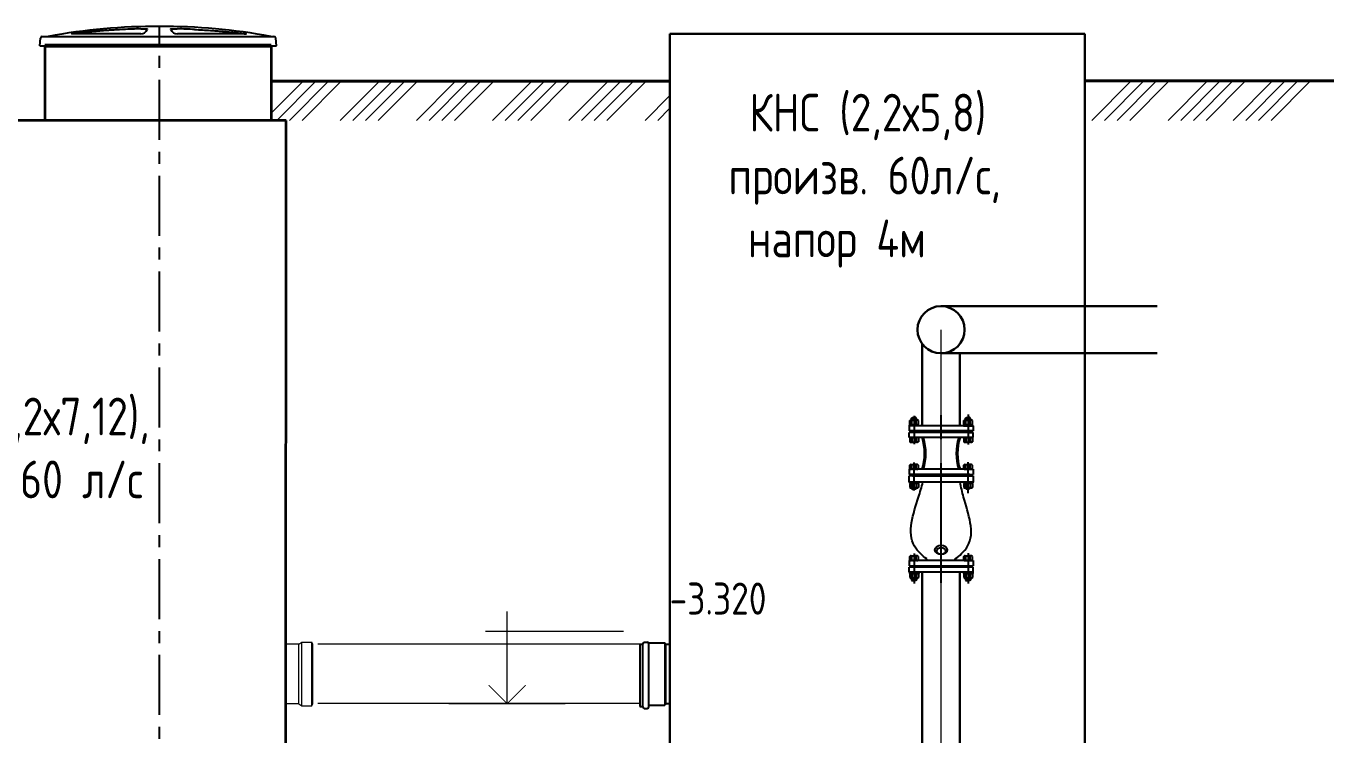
# Model space of a CAD drawing. Header units: millimetres. Extents: x 20530103 to 31271019, y 32092698 to 33532929.
# Drawn here: x 26721175 to 26728110, y 33094560 to 33098316 of the extents above; entities that cross this region are included whole.
import ezdxf

# ---------------------------------------------------------------- set-up
doc = ezdxf.new("R2010")
doc.units = ezdxf.units.MM
for name, pattern in [('CENTER', [50.8, 31.75, -6.35, 6.35, -6.35]), ('K5LT32784', [0]), ('K5LT_BASIC', [0]), ('K5LT_THIN', [0]), ('осевая', [50.8, 31.75, -6.35, 6.35, -6.35])]:
    doc.linetypes.add(name, pattern=pattern)
for name, color, linetype in [('CL', 1, 'CENTER'), ('G', 3, 'Continuous'), ('Mitat', 1, 'Continuous'), ('R', 1, 'Continuous'), ('Системный слой', 7, 'Continuous')]:
    doc.layers.add(name, color=color, linetype=linetype)
doc.layers.add('К0-элементы', color=7, linetype='Continuous', true_color=0x643232)
doc.layers.add('эколайн', color=7, linetype='Continuous', lineweight=30)
doc.styles.add('GOST 2.304', font='GOST.TTF')

msp = doc.modelspace()

# ---------------------------------------------------------------- linework, layer by layer
at = {"color": 1, "linetype": 'осевая', "lineweight": 25, "ltscale": 10}
msp.add_line((26721882.431, 33092125.5109), (26721882.4478, 33098316.0831), dxfattribs=at)
at = {"lineweight": 30, "ltscale": 10}
for p, q in [((26724588.5617, 33098274.9614), (26724588.5617, 33092424.9614)), ((26726788.5617, 33098274.9614), (26724588.5617, 33098274.9614)), ((26726788.5617, 33092424.9614), (26726788.5617, 33098274.9614))]:
    msp.add_line(p, q, dxfattribs=at)
at = {"lineweight": 35}
for p, q in [((26721274.7387, 33098212.0816), (26721274.7387, 33097816.8025)), ((26722474.7387, 33098212.0816), (26722474.7387, 33097816.8025)), ((26722553.3846, 33097816.6726), (26719552.6774, 33097816.1097)), ((26722552.8516, 33092125.5114), (26722553.3846, 33097816.6726))]:
    msp.add_line(p, q, dxfattribs=at)
at = {"lineweight": 53}
msp.add_line((26722474.7387, 33098212.0816), (26721274.7387, 33098212.0816), dxfattribs=at)
at = {"lineweight": 40}
for p, q in [((26722474.7387, 33098024.5549), (26724588.5617, 33098024.9614)), ((26726788.5617, 33098025.5092), (26728109.6705, 33098025.5092))]:
    msp.add_line(p, q, dxfattribs=at)
at = {"lineweight": 20}
for p, q in [((26722474.7387, 33097854.9449), (26722644.3486, 33098024.5549)), ((26722503.8183, 33097816.6726), (26722711.7006, 33098024.5549)), ((26722571.1702, 33097816.6726), (26722779.0525, 33098024.5549)), ((26722638.5223, 33097816.6726), (26722846.4046, 33098024.5549)), ((26722840.5779, 33097816.6726), (26723048.4602, 33098024.5549)), ((26722907.9298, 33097816.6726), (26723115.8121, 33098024.5549)), ((26722975.2818, 33097816.6726), (26723183.1641, 33098024.5549)), ((26723042.6339, 33097816.6726), (26723250.5162, 33098024.5549)), ((26723244.6894, 33097816.6726), (26723452.5717, 33098024.5549)), ((26723312.0413, 33097816.6726), (26723519.9236, 33098024.5549)), ((26723379.3933, 33097816.6726), (26723587.2756, 33098024.5549)), ((26723446.7454, 33097816.6726), (26723654.6277, 33098024.5549)), ((26723648.8009, 33097816.6726), (26723856.6832, 33098024.5549)), ((26723716.1529, 33097816.6726), (26723924.0352, 33098024.5549)), ((26723783.5048, 33097816.6726), (26723991.3871, 33098024.5549)), ((26723850.8569, 33097816.6726), (26724058.7392, 33098024.5549)), ((26724052.9124, 33097816.6726), (26724260.7948, 33098024.5549)), ((26724120.2644, 33097816.6726), (26724328.1467, 33098024.5549)), ((26724187.6163, 33097816.6726), (26724395.4987, 33098024.5549)), ((26724254.9684, 33097816.6726), (26724462.8508, 33098024.5549)), ((26726826.2325, 33097816.6726), (26727035.0691, 33098025.5092)), ((26726893.5845, 33097816.6726), (26727102.4211, 33098025.5092)), ((26726960.9364, 33097816.6726), (26727169.773, 33098025.5092)), ((26727028.2885, 33097816.6726), (26727237.1251, 33098025.5092)), ((26727230.3441, 33097816.6726), (26727439.1807, 33098025.5092)), ((26727297.696, 33097816.6726), (26727506.5326, 33098025.5092)), ((26727365.048, 33097816.6726), (26727573.8846, 33098025.5092)), ((26727432.4001, 33097816.6726), (26727641.2367, 33098025.5092)), ((26727575.0697, 33097816.6726), (26727783.9063, 33098025.5092)), ((26727642.4217, 33097816.6726), (26727851.2583, 33098025.5092)), ((26727709.7736, 33097816.6726), (26727918.6102, 33098025.5092)), ((26727777.1257, 33097816.6726), (26727985.9623, 33098025.5092)), ((26724457.024, 33097816.6726), (26724588.5617, 33097948.2103)), ((26722474.2259, 33097905.5091), (26722474.2259, 33097905.5091)), ((26724524.3759, 33097816.6726), (26724588.5617, 33097880.8584)), ((26726026.9764, 33093054.9614), (26726026.9764, 33096707.0095)), ((26722694.9251, 33095039.5038), (26722690.6251, 33095050.554)), ((26722694.9251, 33094724.5038), (26722694.9251, 33095039.5038)), ((26724429.6161, 33095040.1973), (26722721.7343, 33095040.1206)), ((26722690.6251, 33094713.454), (26722694.9251, 33094724.5038)), ((26724429.6161, 33094725.1206), (26722721.7348, 33094725.1206))]:
    msp.add_line(p, q, dxfattribs=at)
at = {"lineweight": 30}
for p, q in [((26726026.9764, 33096832.0095), (26727172.2628, 33096832.0095)), ((26725926.9764, 33096197.2974), (26725926.9764, 33096632.0095)), ((26726026.9764, 33096582.0095), (26727172.2628, 33096582.0095)), ((26726126.9764, 33096197.2974), (26726126.9764, 33096582.0095)), ((26725926.9764, 33093054.9614), (26725926.9764, 33095421.2974)), ((26726126.9764, 33093054.9614), (26726126.9764, 33095421.2974))]:
    msp.add_line(p, q, dxfattribs=at)
at = {"color": 7}
for p, q in [((26726196.9764, 33096197.2974), (26725856.9764, 33096197.2974)), ((26725856.9764, 33096197.2974), (26725856.9764, 33096170.2974)), ((26725856.9764, 33096197.2974), (26725856.9764, 33096170.2974)), ((26726196.9764, 33096197.2974), (26726196.9764, 33096170.2974)), ((26726196.9764, 33096197.2974), (26726196.9764, 33096170.2974)), ((26726196.9764, 33096170.2974), (26725856.9764, 33096170.2974)), ((26725856.9764, 33096135.2974), (26725856.9764, 33096162.2974)), ((26726180.0744, 33096162.2974), (26725856.9764, 33096162.2974)), ((26726196.9764, 33096135.2974), (26725856.9764, 33096135.2974)), ((26726149.4542, 33096166.2974), (26725904.4987, 33096166.2974)), ((26726170.6136, 33096162.2974), (26726196.9764, 33096162.2974)), ((26726196.9764, 33096135.2974), (26726196.9764, 33096162.2974)), ((26726196.9764, 33095967.2974), (26725856.9764, 33095967.2974)), ((26725856.9764, 33095967.2974), (26725856.9764, 33095940.2974)), ((26726180.0744, 33095940.2974), (26725856.9764, 33095940.2974)), ((26726149.4542, 33095936.2974), (26725904.4987, 33095936.2974)), ((26726149.4542, 33095936.2974), (26725904.4987, 33095936.2974)), ((26726170.6136, 33095940.2974), (26726196.9764, 33095940.2974)), ((26726196.9764, 33095967.2974), (26726196.9764, 33095940.2974)), ((26726196.9764, 33095483.2974), (26725856.9764, 33095483.2974)), ((26725856.9764, 33095483.2974), (26725856.9764, 33095456.2974)), ((26725856.9764, 33095483.2974), (26725856.9764, 33095456.2974)), ((26725856.9764, 33095456.2974), (26726196.9764, 33095456.2974)), ((26725856.9764, 33095421.2974), (26725856.9764, 33095448.2974)), ((26725856.9764, 33095421.2974), (26725856.9764, 33095448.2974)), ((26726196.9764, 33095448.2974), (26725856.9764, 33095448.2974)), ((26726149.4542, 33095452.2974), (26725904.4987, 33095452.2974)), ((26726149.4542, 33095452.2974), (26725918.95, 33095452.2974)), ((26725951.6494, 33095483.2974), (26725951.6494, 33095491.8421)), ((26726102.3035, 33095483.2974), (26726102.3035, 33095491.8421)), ((26726196.9764, 33095483.2974), (26726196.9764, 33095456.2974)), ((26726196.9764, 33095483.2974), (26726196.9764, 33095456.2974)), ((26726196.9764, 33095421.2974), (26726196.9764, 33095448.2974)), ((26726196.9764, 33095421.2974), (26726196.9764, 33095448.2974)), ((26726196.9764, 33095421.2974), (26725856.9764, 33095421.2974))]:
    msp.add_line(p, q, dxfattribs=at)
at = {"color": 7, "linetype": 'Continuous', "ltscale": 10}
for p, q in [((26725902.3098, 33096170.2974), (26725904.4987, 33096166.2974)), ((26725902.3098, 33096162.2974), (26725904.4987, 33096166.2974)), ((26726151.6431, 33096170.2974), (26726149.4542, 33096166.2974)), ((26726151.6431, 33096162.2974), (26726149.4542, 33096166.2974)), ((26725902.3098, 33095932.2974), (26725856.9764, 33095932.2974)), ((26725856.9764, 33095898.9641), (26725856.9764, 33095932.2974)), ((26725876.1823, 33095932.2974), (26726196.9764, 33095932.2974)), ((26725902.3098, 33095940.2974), (26725904.4987, 33095936.2974)), ((26725902.3098, 33095932.2974), (26725904.4987, 33095936.2974)), ((26726151.6431, 33095940.2974), (26726149.4542, 33095936.2974)), ((26726151.6431, 33095932.2974), (26726149.4542, 33095936.2974)), ((26726196.9764, 33095932.2974), (26726196.9764, 33095898.9641)), ((26726196.9764, 33095898.9641), (26725856.9764, 33095898.9641)), ((26725902.3098, 33095456.2974), (26725904.4987, 33095452.2974)), ((26725902.3098, 33095448.2974), (26725904.4987, 33095452.2974)), ((26726151.6431, 33095456.2974), (26726149.4542, 33095452.2974)), ((26726151.6431, 33095448.2974), (26726149.4542, 33095452.2974))]:
    msp.add_line(p, q, dxfattribs=at)
at = {"color": 7, "lineweight": 15}
for p, q in [((26722620.9251, 33095039.504), (26722553.1767, 33095039.504)), ((26722621.1222, 33094724.504), (26722553.17, 33094724.504))]:
    msp.add_line(p, q, dxfattribs=at)
at = {"color": 7, "lineweight": 25}
for p, q in [((26724429.6161, 33095040.1973), (26724429.6161, 33094709.7973)), ((26724429.6161, 33095040.1973), (26724444.6161, 33095040.1973)), ((26724444.6161, 33094708.1973), (26724444.6161, 33095041.7973)), ((26724453.3161, 33095050.4973), (26724468.6161, 33095050.4973)), ((26724477.3161, 33095047.8092), (26724561.6161, 33095047.8092)), ((26724477.3161, 33094708.1973), (26724477.3161, 33095041.7973)), ((26724566.0617, 33095040.1092), (26724561.6161, 33095047.8092)), ((26724566.0617, 33095040.1092), (26724588.5617, 33095040.1092)), ((26724429.6161, 33094709.7973), (26724444.6161, 33094709.7973)), ((26724453.3161, 33094699.4973), (26724468.6161, 33094699.4973)), ((26724477.3161, 33094717.4092), (26724561.6161, 33094717.4092)), ((26724566.0617, 33094725.1092), (26724561.6161, 33094717.4092)), ((26724566.0617, 33094725.1092), (26724587.6821, 33094725.1092))]:
    msp.add_line(p, q, dxfattribs=at)
at = {"lineweight": 30}
msp.add_circle((26726026.9764, 33096707.0095), 125, dxfattribs=at)
at = {"color": 7}
for centre, start, end in [((26725660.9907, 33096051.2974), 342.4329766, 17.5670234), ((26725668.2273, 33096051.2974), 342.4329766, 17.5670234), ((26726385.7256, 33096051.2974), 162.4329766, 197.5670234), ((26726392.9622, 33096051.2974), 162.4329766, 197.5670234)]:
    msp.add_arc(centre, 278.3104, start, end, dxfattribs=at)
at = {"color": 7, "lineweight": 25}
for centre, start, end in [((26724453.3161, 33095041.7973), 90, 180), ((26724468.6161, 33095041.7973), 0, 90), ((26724453.3161, 33094708.1973), 180, 270), ((26724468.6161, 33094708.1973), 270, 0)]:
    msp.add_arc(centre, 8.7, start, end, dxfattribs=at)
at = {"color": 7, "linetype": 'Continuous', "ltscale": 10}
for centre, major_axis, ratio in [((26726026.9764, 33095540.1764), (32.8293, 0), 0.753433911), ((26726026.9764, 33095534.0255), (23.1672, 0), 0.802164591)]:
    msp.add_ellipse(centre, major_axis=major_axis, ratio=ratio, dxfattribs=at)
for points in [[(26725951.6494, 33095491.8421), (26725917.9378, 33095520.4158), (26725886.2857, 33095559.0931), (26725907.3868, 33095819.278), (26725930.8531, 33095898.9641)], [(26726102.3035, 33095491.8421), (26726136.0151, 33095520.4158), (26726167.6672, 33095559.0931), (26726146.5661, 33095819.278), (26726127.7088, 33095898.9641)]]:
    msp.add_spline(points, degree=3, dxfattribs=at)
at = {"layer": 'CL', "color": 251, "ltscale": 25}
for p, q in [((26725883.6431, 33096251.4071), (26725883.6431, 33096099.6234)), ((26725883.6431, 33095854.601), (26725883.6431, 33096002.9713))]:
    msp.add_line(p, q, dxfattribs=at)
at = {"layer": 'CL', "color": 7, "ltscale": 20}
msp.add_line((26726026.9764, 33095364.7328), (26726026.9764, 33096253.6644), dxfattribs=at)
at = {"layer": 'CL', "color": 251, "ltscale": 20}
for p, q in [((26726170.3098, 33096256.9427), (26726170.3098, 33096098.0496)), ((26726170.3098, 33095839.8399), (26726170.3098, 33096004.5451)), ((26725883.6431, 33095520.3427), (26725883.6431, 33095361.7918)), ((26725883.6431, 33095512.2974), (26725883.6431, 33095440.0946)), ((26726170.3098, 33095523.3612), (26726170.3098, 33095362.6643))]:
    msp.add_line(p, q, dxfattribs=at)
at = {"layer": 'G', "color": 7, "linetype": 'K5LT_BASIC'}
for p, q in [((26725858.7397, 33096197.2974), (26725858.7397, 33096203.1307)), ((26725858.7397, 33096203.1307), (26725883.6431, 33096203.1307)), ((26725908.5465, 33096197.2974), (26725858.7397, 33096197.2974)), ((26725860.5491, 33096225.0488), (26725865.3098, 33096227.7974)), ((26725860.5491, 33096205.8793), (26725860.5491, 33096225.0488)), ((26725865.3098, 33096203.1307), (26725860.5491, 33096205.8793)), ((26725865.3098, 33096227.7974), (26725883.6431, 33096227.7974)), ((26725883.6431, 33096203.1307), (26725865.3098, 33096203.1307)), ((26725870.3098, 33096238.3031), (26725873.6431, 33096241.6365)), ((26725870.3098, 33096227.7974), (26725870.3098, 33096238.3031)), ((26725870.3098, 33096238.3031), (26725883.6431, 33096238.3031)), ((26725872.0961, 33096205.8793), (26725872.0961, 33096225.0488)), ((26725873.6431, 33096241.6365), (26725883.6431, 33096241.6365)), ((26725882.532, 33096197.2974), (26725880.4088, 33096203.1307)), ((26725893.6431, 33096241.6365), (26725883.6431, 33096241.6365)), ((26725896.9764, 33096238.3031), (26725883.6431, 33096238.3031)), ((26725901.9764, 33096227.7974), (26725883.6431, 33096227.7974)), ((26725908.5465, 33096203.1307), (26725883.6431, 33096203.1307)), ((26725883.6431, 33096203.1307), (26725901.9764, 33096203.1307)), ((26725884.7542, 33096203.1307), (26725886.8774, 33096197.2974)), ((26725896.9764, 33096238.3031), (26725893.6431, 33096241.6365)), ((26725895.1901, 33096205.8793), (26725895.1901, 33096225.0488)), ((26725896.9764, 33096227.7974), (26725896.9764, 33096238.3031)), ((26725906.7371, 33096225.0488), (26725901.9764, 33096227.7974)), ((26725901.9764, 33096203.1307), (26725906.7371, 33096205.8793)), ((26725906.7371, 33096205.8793), (26725906.7371, 33096225.0488)), ((26725908.5465, 33096197.2974), (26725908.5465, 33096203.1307)), ((26726145.4063, 33096203.1307), (26726170.3098, 33096203.1307)), ((26726145.4063, 33096197.2974), (26726145.4063, 33096203.1307)), ((26726145.4063, 33096197.2974), (26726195.2132, 33096197.2974)), ((26726147.2158, 33096225.0488), (26726151.9764, 33096227.7974)), ((26726147.2158, 33096205.8793), (26726147.2158, 33096225.0488)), ((26726151.9764, 33096203.1307), (26726147.2158, 33096205.8793)), ((26726151.9764, 33096227.7974), (26726170.3098, 33096227.7974)), ((26726170.3098, 33096203.1307), (26726151.9764, 33096203.1307)), ((26726156.9764, 33096238.3031), (26726160.3098, 33096241.6365)), ((26726156.9764, 33096227.7974), (26726156.9764, 33096238.3031)), ((26726156.9764, 33096238.3031), (26726170.3098, 33096238.3031)), ((26726158.7628, 33096205.8793), (26726158.7628, 33096225.0488)), ((26726160.3098, 33096241.6365), (26726170.3098, 33096241.6365)), ((26726169.1987, 33096203.1307), (26726167.0755, 33096197.2974)), ((26726180.3098, 33096241.6365), (26726170.3098, 33096241.6365)), ((26726183.6431, 33096238.3031), (26726170.3098, 33096238.3031)), ((26726188.6431, 33096227.7974), (26726170.3098, 33096227.7974)), ((26726170.3098, 33096203.1307), (26726188.6431, 33096203.1307)), ((26726195.2132, 33096203.1307), (26726170.3098, 33096203.1307)), ((26726171.4209, 33096197.2974), (26726173.5441, 33096203.1307)), ((26726183.6431, 33096238.3031), (26726180.3098, 33096241.6365)), ((26726181.8568, 33096205.8793), (26726181.8568, 33096225.0488)), ((26726183.6431, 33096227.7974), (26726183.6431, 33096238.3031)), ((26726193.4038, 33096225.0488), (26726188.6431, 33096227.7974)), ((26726188.6431, 33096203.1307), (26726193.4038, 33096205.8793)), ((26726193.4038, 33096205.8793), (26726193.4038, 33096225.0488)), ((26726195.2132, 33096197.2974), (26726195.2132, 33096203.1307)), ((26725865.3098, 33096135.2974), (26725860.5491, 33096132.5488)), ((26725860.5491, 33096132.5488), (26725860.5491, 33096113.3793)), ((26725901.9764, 33096135.2974), (26725865.3098, 33096135.2974)), ((26725872.0961, 33096132.5488), (26725872.0961, 33096113.3793)), ((26725895.1901, 33096132.5488), (26725895.1901, 33096113.3793)), ((26725901.9764, 33096135.2974), (26725906.7371, 33096132.5488)), ((26725906.7371, 33096132.5488), (26725906.7371, 33096113.3793)), ((26726151.9764, 33096135.2974), (26726147.2158, 33096132.5488)), ((26726147.2158, 33096132.5488), (26726147.2158, 33096113.3793)), ((26726151.9764, 33096135.2974), (26726188.6431, 33096135.2974)), ((26726158.7628, 33096132.5488), (26726158.7628, 33096113.3793)), ((26726181.8568, 33096132.5488), (26726181.8568, 33096113.3793)), ((26726188.6431, 33096135.2974), (26726193.4038, 33096132.5488)), ((26726193.4038, 33096132.5488), (26726193.4038, 33096113.3793)), ((26725860.5491, 33096113.3793), (26725865.3098, 33096110.6307)), ((26725865.3098, 33096110.6307), (26725883.6431, 33096110.6307)), ((26725901.9764, 33096110.6307), (26725883.6431, 33096110.6307)), ((26725906.7371, 33096113.3793), (26725901.9764, 33096110.6307)), ((26726147.2158, 33096113.3793), (26726151.9764, 33096110.6307)), ((26726151.9764, 33096110.6307), (26726170.3098, 33096110.6307)), ((26726188.6431, 33096110.6307), (26726170.3098, 33096110.6307)), ((26726193.4038, 33096113.3793), (26726188.6431, 33096110.6307)), ((26725860.5491, 33095989.2155), (26725865.3098, 33095991.9641)), ((26725860.5491, 33095970.046), (26725860.5491, 33095989.2155)), ((26725865.3098, 33095991.9641), (26725883.6431, 33095991.9641)), ((26725872.0961, 33095970.046), (26725872.0961, 33095989.2155)), ((26725901.9764, 33095991.9641), (26725883.6431, 33095991.9641)), ((26725895.1901, 33095970.046), (26725895.1901, 33095989.2155)), ((26725906.7371, 33095989.2155), (26725901.9764, 33095991.9641)), ((26725906.7371, 33095970.046), (26725906.7371, 33095989.2155)), ((26726147.2158, 33095989.2155), (26726151.9764, 33095991.9641)), ((26726147.2158, 33095970.046), (26726147.2158, 33095989.2155)), ((26726151.9764, 33095991.9641), (26726170.3098, 33095991.9641)), ((26726158.7628, 33095970.046), (26726158.7628, 33095989.2155)), ((26726188.6431, 33095991.9641), (26726170.3098, 33095991.9641)), ((26726181.8568, 33095970.046), (26726181.8568, 33095989.2155)), ((26726193.4038, 33095989.2155), (26726188.6431, 33095991.9641)), ((26726193.4038, 33095970.046), (26726193.4038, 33095989.2155)), ((26725865.3098, 33095967.2974), (26725860.5491, 33095970.046)), ((26725901.9764, 33095967.2974), (26725865.3098, 33095967.2974)), ((26725901.9764, 33095967.2974), (26725906.7371, 33095970.046)), ((26726151.9764, 33095967.2974), (26726147.2158, 33095970.046)), ((26726151.9764, 33095967.2974), (26726188.6431, 33095967.2974)), ((26726188.6431, 33095967.2974), (26726193.4038, 33095970.046)), ((26725858.7397, 33095898.9641), (26725858.7397, 33095893.1307)), ((26725908.5465, 33095898.9641), (26725858.7397, 33095898.9641)), ((26725858.7397, 33095893.1307), (26725883.6431, 33095893.1307)), ((26725865.3098, 33095893.1307), (26725860.5491, 33095890.3821)), ((26725860.5491, 33095890.3821), (26725860.5491, 33095871.2126)), ((26725860.5491, 33095871.2126), (26725865.3098, 33095868.4641)), ((26725883.6431, 33095893.1307), (26725865.3098, 33095893.1307)), ((26725865.3098, 33095868.4641), (26725883.6431, 33095868.4641)), ((26725870.3098, 33095868.4641), (26725870.3098, 33095865.4283)), ((26725870.3098, 33095865.4283), (26725873.6431, 33095862.0949)), ((26725870.3098, 33095865.4283), (26725883.6431, 33095865.4283)), ((26725872.0961, 33095890.3821), (26725872.0961, 33095871.2126)), ((26725873.6431, 33095862.0949), (26725883.6431, 33095862.0949)), ((26725882.532, 33095898.9641), (26725880.4088, 33095893.1307)), ((26725908.5465, 33095893.1307), (26725883.6431, 33095893.1307)), ((26725883.6431, 33095893.1307), (26725901.9764, 33095893.1307)), ((26725901.9764, 33095868.4641), (26725883.6431, 33095868.4641)), ((26725896.9764, 33095865.4283), (26725883.6431, 33095865.4283)), ((26725893.6431, 33095862.0949), (26725883.6431, 33095862.0949)), ((26725884.7542, 33095893.1307), (26725886.8774, 33095898.9641)), ((26725896.9764, 33095865.4283), (26725893.6431, 33095862.0949)), ((26725895.1901, 33095890.3821), (26725895.1901, 33095871.2126)), ((26725896.9764, 33095868.4641), (26725896.9764, 33095865.4283)), ((26725901.9764, 33095893.1307), (26725906.7371, 33095890.3821)), ((26725906.7371, 33095871.2126), (26725901.9764, 33095868.4641)), ((26725906.7371, 33095890.3821), (26725906.7371, 33095871.2126)), ((26725908.5465, 33095898.9641), (26725908.5465, 33095893.1307)), ((26726145.4063, 33095898.9641), (26726195.2132, 33095898.9641)), ((26726145.4063, 33095898.9641), (26726145.4063, 33095893.1307)), ((26726145.4063, 33095893.1307), (26726170.3098, 33095893.1307)), ((26726151.9764, 33095893.1307), (26726147.2158, 33095890.3821)), ((26726147.2158, 33095890.3821), (26726147.2158, 33095871.2126)), ((26726147.2158, 33095871.2126), (26726151.9764, 33095868.4641)), ((26726170.3098, 33095893.1307), (26726151.9764, 33095893.1307)), ((26726151.9764, 33095868.4641), (26726170.3098, 33095868.4641)), ((26726156.9764, 33095868.4641), (26726156.9764, 33095867.2711)), ((26726156.9764, 33095867.2711), (26726170.3098, 33095867.2711)), ((26726156.9764, 33095867.2711), (26726160.3098, 33095863.9377)), ((26726158.7628, 33095890.3821), (26726158.7628, 33095871.2126)), ((26726160.3098, 33095863.9377), (26726170.3098, 33095863.9377)), ((26726169.1987, 33095893.1307), (26726167.0755, 33095898.9641)), ((26726170.3098, 33095893.1307), (26726188.6431, 33095893.1307)), ((26726195.2132, 33095893.1307), (26726170.3098, 33095893.1307)), ((26726188.6431, 33095868.4641), (26726170.3098, 33095868.4641)), ((26726183.6431, 33095867.2711), (26726170.3098, 33095867.2711)), ((26726180.3098, 33095863.9377), (26726170.3098, 33095863.9377)), ((26726171.4209, 33095898.9641), (26726173.5441, 33095893.1307)), ((26726183.6431, 33095867.2711), (26726180.3098, 33095863.9377)), ((26726181.8568, 33095890.3821), (26726181.8568, 33095871.2126)), ((26726183.6431, 33095868.4641), (26726183.6431, 33095867.2711)), ((26726188.6431, 33095893.1307), (26726193.4038, 33095890.3821)), ((26726193.4038, 33095871.2126), (26726188.6431, 33095868.4641)), ((26726193.4038, 33095890.3821), (26726193.4038, 33095871.2126)), ((26726195.2132, 33095898.9641), (26726195.2132, 33095893.1307)), ((26725860.5491, 33095505.2155), (26725865.3098, 33095507.9641)), ((26725860.5491, 33095486.046), (26725860.5491, 33095505.2155)), ((26725865.3098, 33095507.9641), (26725883.6431, 33095507.9641)), ((26725872.0961, 33095486.046), (26725872.0961, 33095505.2155)), ((26725901.9764, 33095507.9641), (26725883.6431, 33095507.9641)), ((26725895.1901, 33095486.046), (26725895.1901, 33095505.2155)), ((26725906.7371, 33095505.2155), (26725901.9764, 33095507.9641)), ((26725906.7371, 33095486.046), (26725906.7371, 33095505.2155)), ((26726147.2158, 33095505.2155), (26726151.9764, 33095507.9641)), ((26726147.2158, 33095486.046), (26726147.2158, 33095505.2155)), ((26726151.9764, 33095507.9641), (26726170.3098, 33095507.9641)), ((26726158.7628, 33095486.046), (26726158.7628, 33095505.2155)), ((26726188.6431, 33095507.9641), (26726170.3098, 33095507.9641)), ((26726181.8568, 33095486.046), (26726181.8568, 33095505.2155)), ((26726193.4038, 33095505.2155), (26726188.6431, 33095507.9641)), ((26726193.4038, 33095486.046), (26726193.4038, 33095505.2155)), ((26725865.3098, 33095483.2974), (26725860.5491, 33095486.046)), ((26725901.9764, 33095483.2974), (26725865.3098, 33095483.2974)), ((26725901.9764, 33095483.2974), (26725906.7371, 33095486.046)), ((26726151.9764, 33095483.2974), (26726147.2158, 33095486.046)), ((26726151.9764, 33095483.2974), (26726188.6431, 33095483.2974)), ((26726188.6431, 33095483.2974), (26726193.4038, 33095486.046)), ((26725858.7397, 33095421.2974), (26725858.7397, 33095415.4641)), ((26725908.5465, 33095421.2974), (26725858.7397, 33095421.2974)), ((26725858.7397, 33095415.4641), (26725883.6431, 33095415.4641)), ((26725865.3098, 33095415.4641), (26725860.5491, 33095412.7155)), ((26725860.5491, 33095412.7155), (26725860.5491, 33095393.546)), ((26725860.5491, 33095393.546), (26725865.3098, 33095390.7974)), ((26725883.6431, 33095415.4641), (26725865.3098, 33095415.4641)), ((26725865.3098, 33095390.7974), (26725883.6431, 33095390.7974)), ((26725870.3098, 33095390.7974), (26725870.3098, 33095380.2916)), ((26725870.3098, 33095380.2916), (26725873.6431, 33095376.9583)), ((26725870.3098, 33095380.2916), (26725883.6431, 33095380.2916)), ((26725872.0961, 33095412.7155), (26725872.0961, 33095393.546)), ((26725873.6431, 33095376.9583), (26725883.6431, 33095376.9583)), ((26725882.532, 33095421.2974), (26725880.4088, 33095415.4641)), ((26725908.5465, 33095415.4641), (26725883.6431, 33095415.4641)), ((26725883.6431, 33095415.4641), (26725901.9764, 33095415.4641)), ((26725901.9764, 33095390.7974), (26725883.6431, 33095390.7974)), ((26725896.9764, 33095380.2916), (26725883.6431, 33095380.2916)), ((26725893.6431, 33095376.9583), (26725883.6431, 33095376.9583)), ((26725884.7542, 33095415.4641), (26725886.8774, 33095421.2974)), ((26725896.9764, 33095380.2916), (26725893.6431, 33095376.9583)), ((26725895.1901, 33095412.7155), (26725895.1901, 33095393.546)), ((26725896.9764, 33095390.7974), (26725896.9764, 33095380.2916)), ((26725901.9764, 33095415.4641), (26725906.7371, 33095412.7155)), ((26725906.7371, 33095393.546), (26725901.9764, 33095390.7974)), ((26725906.7371, 33095412.7155), (26725906.7371, 33095393.546)), ((26725908.5465, 33095421.2974), (26725908.5465, 33095415.4641)), ((26726145.4063, 33095421.2974), (26726195.2132, 33095421.2974)), ((26726145.4063, 33095421.2974), (26726145.4063, 33095415.4641)), ((26726145.4063, 33095415.4641), (26726170.3098, 33095415.4641)), ((26726151.9764, 33095415.4641), (26726147.2158, 33095412.7155)), ((26726147.2158, 33095412.7155), (26726147.2158, 33095393.546)), ((26726147.2158, 33095393.546), (26726151.9764, 33095390.7974)), ((26726170.3098, 33095415.4641), (26726151.9764, 33095415.4641)), ((26726151.9764, 33095390.7974), (26726170.3098, 33095390.7974)), ((26726156.9764, 33095390.7974), (26726156.9764, 33095380.2916)), ((26726156.9764, 33095380.2916), (26726170.3098, 33095380.2916)), ((26726156.9764, 33095380.2916), (26726160.3098, 33095376.9583)), ((26726158.7628, 33095412.7155), (26726158.7628, 33095393.546)), ((26726160.3098, 33095376.9583), (26726170.3098, 33095376.9583)), ((26726169.1987, 33095415.4641), (26726167.0755, 33095421.2974)), ((26726170.3098, 33095415.4641), (26726188.6431, 33095415.4641)), ((26726195.2132, 33095415.4641), (26726170.3098, 33095415.4641)), ((26726188.6431, 33095390.7974), (26726170.3098, 33095390.7974)), ((26726183.6431, 33095380.2916), (26726170.3098, 33095380.2916)), ((26726180.3098, 33095376.9583), (26726170.3098, 33095376.9583)), ((26726171.4209, 33095421.2974), (26726173.5441, 33095415.4641)), ((26726183.6431, 33095380.2916), (26726180.3098, 33095376.9583)), ((26726181.8568, 33095412.7155), (26726181.8568, 33095393.546)), ((26726183.6431, 33095390.7974), (26726183.6431, 33095380.2916)), ((26726188.6431, 33095415.4641), (26726193.4038, 33095412.7155)), ((26726193.4038, 33095393.546), (26726188.6431, 33095390.7974)), ((26726193.4038, 33095412.7155), (26726193.4038, 33095393.546)), ((26726195.2132, 33095421.2974), (26726195.2132, 33095415.4641))]:
    msp.add_line(p, q, dxfattribs=at)
for centre, radius, start, end in [((26725866.8833, 33096221.537), 6.2854, 33.96718312, 128.97997469), ((26725866.8833, 33096209.3911), 6.2854, 231.02002577, 326.0328141), ((26725883.6431, 33096202.1681), 25.6293, 90, 116.77833882), ((26725883.6431, 33096228.76), 25.6293, 243.22166146, 270), ((26725883.6431, 33096202.1681), 25.6293, 63.22166118, 90), ((26725883.6431, 33096228.76), 25.6293, 270, 296.77833854), ((26725900.403, 33096221.537), 6.2854, 51.02002531, 146.03281688), ((26725900.403, 33096209.3911), 6.2854, 213.9671859, 308.97997423), ((26726153.5499, 33096221.537), 6.2854, 33.96718312, 128.97997469), ((26726153.5499, 33096209.3911), 6.2854, 231.02002577, 326.0328141), ((26726170.3098, 33096202.1681), 25.6293, 90, 116.77833882), ((26726170.3098, 33096228.76), 25.6293, 243.22166146, 270), ((26726170.3098, 33096202.1681), 25.6293, 63.22166118, 90), ((26726170.3098, 33096228.76), 25.6293, 270, 296.77833854), ((26726187.0696, 33096221.537), 6.2854, 51.02002531, 146.03281688), ((26726187.0696, 33096209.3911), 6.2854, 213.9671859, 308.97997423), ((26725866.8833, 33096129.037), 6.2854, 33.9671859, 128.97997423), ((26725883.6431, 33096109.6681), 25.6293, 90, 116.77833854), ((26725883.6431, 33096109.6681), 25.6293, 63.22166146, 90), ((26725900.403, 33096129.037), 6.2854, 51.02002577, 146.0328141), ((26726153.5499, 33096129.037), 6.2854, 33.9671859, 128.97997423), ((26726170.3098, 33096109.6681), 25.6293, 90, 116.77833854), ((26726170.3098, 33096109.6681), 25.6293, 63.22166146, 90), ((26726187.0696, 33096129.037), 6.2854, 51.02002577, 146.0328141), ((26725866.8833, 33096116.8911), 6.2854, 231.02002531, 326.03281688), ((26725883.6431, 33096136.26), 25.6293, 243.22166118, 270), ((26725883.6431, 33096136.26), 25.6293, 270, 296.77833882), ((26725900.403, 33096116.8911), 6.2854, 213.96718312, 308.97997469), ((26726153.5499, 33096116.8911), 6.2854, 231.02002531, 326.03281688), ((26726170.3098, 33096136.26), 25.6293, 243.22166118, 270), ((26726170.3098, 33096136.26), 25.6293, 270, 296.77833882), ((26726187.0696, 33096116.8911), 6.2854, 213.96718312, 308.97997469), ((26725866.8833, 33095985.7037), 6.2854, 33.96718312, 128.97997469), ((26725883.6431, 33095966.3348), 25.6293, 90, 116.77833882), ((26725883.6431, 33095966.3348), 25.6293, 63.22166118, 90), ((26725900.403, 33095985.7037), 6.2854, 51.02002531, 146.03281688), ((26726153.5499, 33095985.7037), 6.2854, 33.96718312, 128.97997469), ((26726170.3098, 33095966.3348), 25.6293, 90, 116.77833882), ((26726170.3098, 33095966.3348), 25.6293, 63.22166118, 90), ((26726187.0696, 33095985.7037), 6.2854, 51.02002531, 146.03281688), ((26725866.8833, 33095973.5577), 6.2854, 231.02002577, 326.0328141), ((26725883.6431, 33095992.9266), 25.6293, 243.22166146, 270), ((26725883.6431, 33095992.9266), 25.6293, 270, 296.77833854), ((26725900.403, 33095973.5577), 6.2854, 213.9671859, 308.97997423), ((26726153.5499, 33095973.5577), 6.2854, 231.02002577, 326.0328141), ((26726170.3098, 33095992.9266), 25.6293, 243.22166146, 270), ((26726170.3098, 33095992.9266), 25.6293, 270, 296.77833854), ((26726187.0696, 33095973.5577), 6.2854, 213.9671859, 308.97997423), ((26725866.8833, 33095886.8704), 6.2854, 33.9671859, 128.97997423), ((26725866.8833, 33095874.7244), 6.2854, 231.02002531, 326.03281688), ((26725883.6431, 33095867.5015), 25.6293, 90, 116.77833854), ((26725883.6431, 33095894.0933), 25.6293, 243.22166118, 270), ((26725883.6431, 33095867.5015), 25.6293, 63.22166146, 90), ((26725883.6431, 33095894.0933), 25.6293, 270, 296.77833882), ((26725900.403, 33095886.8704), 6.2854, 51.02002577, 146.0328141), ((26725900.403, 33095874.7244), 6.2854, 213.96718312, 308.97997469), ((26726153.5499, 33095886.8704), 6.2854, 33.9671859, 128.97997423), ((26726153.5499, 33095874.7244), 6.2854, 231.02002531, 326.03281688), ((26726170.3098, 33095867.5015), 25.6293, 90, 116.77833854), ((26726170.3098, 33095894.0933), 25.6293, 243.22166118, 270), ((26726170.3098, 33095867.5015), 25.6293, 63.22166146, 90), ((26726170.3098, 33095894.0933), 25.6293, 270, 296.77833882), ((26726187.0696, 33095886.8704), 6.2854, 51.02002577, 146.0328141), ((26726187.0696, 33095874.7244), 6.2854, 213.96718312, 308.97997469), ((26725866.8833, 33095501.7037), 6.2854, 33.96718312, 128.97997469), ((26725883.6431, 33095482.3348), 25.6293, 90, 116.77833882), ((26725883.6431, 33095482.3348), 25.6293, 63.22166118, 90), ((26725900.403, 33095501.7037), 6.2854, 51.02002531, 146.03281688), ((26726153.5499, 33095501.7037), 6.2854, 33.96718312, 128.97997469), ((26726170.3098, 33095482.3348), 25.6293, 90, 116.77833882), ((26726170.3098, 33095482.3348), 25.6293, 63.22166118, 90), ((26726187.0696, 33095501.7037), 6.2854, 51.02002531, 146.03281688), ((26725866.8833, 33095489.5577), 6.2854, 231.02002577, 326.0328141), ((26725883.6431, 33095508.9266), 25.6293, 243.22166146, 270), ((26725883.6431, 33095508.9266), 25.6293, 270, 296.77833854), ((26725900.403, 33095489.5577), 6.2854, 213.9671859, 308.97997423), ((26726153.5499, 33095489.5577), 6.2854, 231.02002577, 326.0328141), ((26726170.3098, 33095508.9266), 25.6293, 243.22166146, 270), ((26726170.3098, 33095508.9266), 25.6293, 270, 296.77833854), ((26726187.0696, 33095489.5577), 6.2854, 213.9671859, 308.97997423), ((26725866.8833, 33095409.2037), 6.2854, 33.9671859, 128.97997423), ((26725866.8833, 33095397.0577), 6.2854, 231.02002531, 326.03281688), ((26725883.6431, 33095389.8348), 25.6293, 90, 116.77833854), ((26725883.6431, 33095416.4266), 25.6293, 243.22166118, 270), ((26725883.6431, 33095389.8348), 25.6293, 63.22166146, 90), ((26725883.6431, 33095416.4266), 25.6293, 270, 296.77833882), ((26725900.403, 33095409.2037), 6.2854, 51.02002577, 146.0328141), ((26725900.403, 33095397.0577), 6.2854, 213.96718312, 308.97997469), ((26726153.5499, 33095409.2037), 6.2854, 33.9671859, 128.97997423), ((26726153.5499, 33095397.0577), 6.2854, 231.02002531, 326.03281688), ((26726170.3098, 33095389.8348), 25.6293, 90, 116.77833854), ((26726170.3098, 33095416.4266), 25.6293, 243.22166118, 270), ((26726170.3098, 33095389.8348), 25.6293, 63.22166146, 90), ((26726170.3098, 33095416.4266), 25.6293, 270, 296.77833882), ((26726187.0696, 33095409.2037), 6.2854, 51.02002577, 146.0328141), ((26726187.0696, 33095397.0577), 6.2854, 213.96718312, 308.97997469)]:
    msp.add_arc(centre, radius, start, end, dxfattribs=at)
at = {"layer": 'Mitat', "color": 7, "lineweight": 25}
for p, q in [((26724561.6161, 33095047.8092), (26724561.6161, 33094717.4092)), ((26724566.0617, 33095040.1092), (26724566.0617, 33094725.1092))]:
    msp.add_line(p, q, dxfattribs=at)
at = {"layer": 'R', "color": 7, "linetype": 'K5LT_THIN'}
for p, q in [((26725871.6598, 33096227.7974), (26725871.6598, 33096238.3031)), ((26725895.6264, 33096227.7974), (26725895.6264, 33096238.3031)), ((26726158.3264, 33096227.7974), (26726158.3264, 33096238.3031)), ((26726182.2931, 33096227.7974), (26726182.2931, 33096238.3031)), ((26725871.6598, 33095868.4641), (26725871.6598, 33095865.4283)), ((26725895.6264, 33095868.4641), (26725895.6264, 33095865.4283)), ((26726158.3264, 33095868.4641), (26726158.3264, 33095867.2711)), ((26726182.2931, 33095868.4641), (26726182.2931, 33095867.2711)), ((26725871.6598, 33095390.7974), (26725871.6598, 33095380.2916)), ((26725895.6264, 33095390.7974), (26725895.6264, 33095380.2916)), ((26726158.3264, 33095390.7974), (26726158.3264, 33095380.2916)), ((26726182.2931, 33095390.7974), (26726182.2931, 33095380.2916))]:
    msp.add_line(p, q, dxfattribs=at)
at = {"layer": 'К0-элементы', "color": 7, "linetype": 'K5LT32784', "lineweight": 20}
for p, q in [((26722620.9251, 33095039.504), (26722636.5251, 33095050.554)), ((26722620.9251, 33094724.504), (26722620.9251, 33095039.504)), ((26722636.5251, 33095050.554), (26722690.6251, 33095050.554)), ((26722636.5251, 33094713.454), (26722636.5251, 33095050.554)), ((26722690.6251, 33094713.454), (26722690.6251, 33095050.554)), ((26722621.1222, 33094724.504), (26722636.5251, 33094713.454)), ((26722636.5251, 33094713.454), (26722690.8222, 33094713.454))]:
    msp.add_line(p, q, dxfattribs=at)
at = {"layer": 'Системный слой', "color": 7, "lineweight": 25}
for p, q in [((26721782.812, 33098274.851), (26721417.8695, 33098274.851)), ((26721817.8897, 33098301.9694), (26721816.6409, 33098298.5383)), ((26721943.398, 33098298.5383), (26721942.1491, 33098301.9694)), ((26722342.1694, 33098274.851), (26721977.2269, 33098274.851)), ((26721247.3642, 33098212.0816), (26721250.94, 33098252.9532)), ((26721247.3642, 33098212.0816), (26721724.7387, 33098212.0816)), ((26721260.902, 33098262.0816), (26721724.7387, 33098262.0816)), ((26721724.7387, 33098262.0816), (26722488.5753, 33098262.0816)), ((26721724.7387, 33098212.0816), (26722502.1131, 33098212.0816)), ((26722502.1131, 33098212.0816), (26722498.5373, 33098252.9532))]:
    msp.add_line(p, q, dxfattribs=at)
for centre, radius, start, end in [((26721882.4478, 33095000.1751), 3314.9617, 79.73536633, 100.26463367), ((26721782.812, 33098310.851), 36, 270, 340.00000002), ((26721977.2269, 33098310.851), 36, 199.99999998, 270), ((26721260.902, 33098252.0816), 10, 90, 174.9999999), ((26722488.5753, 33098252.0816), 10, 5.0000001, 90)]:
    msp.add_arc(centre, radius, start, end, dxfattribs=at)
for start_param, end_param in [(-1.544362263, -1.518731112), (-1.622861542, -1.597230391)]:
    msp.add_ellipse((26721880.0194, 33094891.5735), major_axis=(-3630.5359, 0), ratio=0.939692621, start_param=start_param, end_param=end_param, dxfattribs=at)
for points, knots in [([(26721691.0802, 33098298.5383), (26721676.8991, 33098297.8438), (26721652.1351, 33098296.4936), (26721623.8634, 33098294.6759), (26721599.402, 33098292.9663), (26721578.8604, 33098291.4169), (26721558.6493, 33098289.7538), (26721545.6887, 33098288.6354), (26721536.352, 33098287.8056), (26721527.2299, 33098286.9717), (26721518.3953, 33098286.1421), (26721509.8532, 33098285.3191), (26721501.7538, 33098284.5196), (26721494.0302, 33098283.7398), (26721486.7647, 33098282.9904), (26721479.89, 33098282.2669), (26721473.4877, 33098281.5804), (26721467.4094, 33098280.9169), (26721461.6967, 33098280.2827), (26721456.317, 33098279.6755), (26721451.4248, 33098279.1147), (26721446.9399, 33098278.593), (26721442.9415, 33098278.1214), (26721439.3522, 33098277.6923), (26721436.2508, 33098277.3169), (26721433.4831, 33098276.9779), (26721431.0541, 33098276.6767), (26721428.8996, 33098276.4064), (26721427.1063, 33098276.1786), (26721425.5934, 33098275.9841), (26721424.3706, 33098275.8251), (26721423.3618, 33098275.6924), (26721422.5749, 33098275.5877), (26721421.9201, 33098275.4996), (26721421.3683, 33098275.4246), (26721420.8797, 33098275.3575), (26721420.4684, 33098275.3002), (26721420.1156, 33098275.2506), (26721419.8211, 33098275.2086), (26721419.4885, 33098275.1606), (26721419.1944, 33098275.1173), (26721418.9301, 33098275.0775), (26721418.7322, 33098275.0471), (26721418.5727, 33098275.022), (26721418.4423, 33098275.0009), (26721418.3381, 33098274.9838), (26721418.2301, 33098274.9655), (26721418.124, 33098274.9468), (26721418.0331, 33098274.9301), (26721417.9487, 33098274.9135), (26721417.8662, 33098274.8957), (26721417.7977, 33098274.8776), (26721417.7665, 33098274.8625), (26721417.787, 33098274.8531), (26721417.8363, 33098274.851), (26721417.8695, 33098274.851)], [0, 0, 0, 0, 8.490569597, 14.815700933, 16.914484719, 23.134057695, 27.122201016, 29.041995694, 30.919925401, 32.735662746, 34.531341505, 36.241434265, 37.886113514, 39.420046362, 40.908475093, 42.281405694, 43.58375298, 44.790497889, 45.971300354, 47.05587036, 48.069933331, 48.966850054, 49.818162945, 50.550026806, 51.208870038, 51.768774944, 52.302287244, 52.756970142, 53.158516064, 53.47745784, 53.766929302, 53.991593484, 54.179653715, 54.326331165, 54.466501519, 54.587812603, 54.697136199, 54.788021687, 54.87259205, 54.942983918, 55.075867317, 55.141920754, 55.20350917, 55.281904279, 55.320079333, 55.359591368, 55.413309431, 55.466159177, 55.517729041, 55.566129921, 55.630229632, 55.714907934, 55.808301331, 55.904815891, 56, 56, 56, 56]), ([(26721784.0608, 33098301.9694), (26721785.8751, 33098302.0145), (26721788.3065, 33098302.0704), (26721791.6131, 33098302.1379), (26721793.4047, 33098302.1714), (26721795.4639, 33098302.207), (26721796.9058, 33098302.2298), (26721798.5892, 33098302.2538), (26721799.9485, 33098302.2716), (26721801.5182, 33098302.2895), (26721803.2593, 33098302.3063), (26721804.8984, 33098302.3183), (26721806.4238, 33098302.3256), (26721807.6307, 33098302.3287), (26721808.7382, 33098302.3291), (26721809.9073, 33098302.3266), (26721811.0079, 33098302.3207), (26721811.9537, 33098302.312), (26721812.8183, 33098302.3013), (26721813.6917, 33098302.2868), (26721814.6824, 33098302.264), (26721815.4846, 33098302.238), (26721816.0965, 33098302.2113), (26721816.5196, 33098302.1883), (26721816.9205, 33098302.1614), (26721817.3235, 33098302.1257), (26721817.7778, 33098302.0637), (26721817.904, 33098302.0085), (26721817.8897, 33098301.9694)], [0, 0, 0, 0, 2.951327276, 3.942480367, 5.436172827, 5.934313446, 7.422775838, 7.914553493, 8.891010777, 9.852012125, 10.796872495, 12.188090515, 13.093521956, 13.97038052, 14.812532152, 15.618804417, 16.773919248, 17.632460423, 18.235017138, 19.317058324, 20.408103306, 21.758176858, 22.619837977, 23.354994625, 24.082632961, 25.14830178, 26.460010825, 29, 29, 29, 29]), ([(26721942.1491, 33098301.9694), (26721942.1436, 33098301.9846), (26721942.1619, 33098302.014), (26721942.2777, 33098302.0557), (26721942.4824, 33098302.0949), (26721942.7804, 33098302.1317), (26721943.1739, 33098302.1659), (26721943.6624, 33098302.1972), (26721944.244, 33098302.2254), (26721944.9149, 33098302.2502), (26721945.6695, 33098302.2716), (26721946.5007, 33098302.2895), (26721947.4015, 33098302.3039), (26721948.3669, 33098302.315), (26721949.3871, 33098302.3228), (26721950.4499, 33098302.3275), (26721951.705, 33098302.3295), (26721953.1588, 33098302.3274), (26721954.7029, 33098302.3207), (26721956.0083, 33098302.312), (26721957.3149, 33098302.3013), (26721958.9797, 33098302.2849), (26721960.6517, 33098302.2646), (26721962.5197, 33098302.2389), (26721964.2222, 33098302.213), (26721965.8857, 33098302.1845), (26721967.5959, 33098302.1535), (26721969.426, 33098302.1181), (26721971.7532, 33098302.0689), (26721973.9124, 33098302.0198), (26721975.2975, 33098301.9863), (26721975.9781, 33098301.9694)], [0, 0, 0, 0, 1.1000986, 2.173880345, 3.256636995, 4.350323164, 5.448342696, 6.54820794, 7.644669376, 8.733300406, 9.810770512, 10.871185793, 11.913790339, 12.939454065, 13.951489768, 14.933691886, 15.884651136, 17.234542805, 18.509152274, 19.456508053, 20.121398222, 21.315374702, 22.923383836, 23.465806087, 24.959821216, 26.174068454, 26.573939819, 28.125278616, 29.527835655, 30.787060774, 32, 32, 32, 32]), ([(26722068.9587, 33098298.5383), (26722082.949, 33098297.8532), (26722110.8941, 33098296.3316), (26722149.1785, 33098293.8249), (26722183.2892, 33098291.2617), (26722209.6126, 33098289.0698), (26722228.5952, 33098287.365), (26722240.6013, 33098286.2411), (26722249.1943, 33098285.4156), (26722257.3522, 33098284.6127), (26722265.1397, 33098283.8284), (26722272.4741, 33098283.0737), (26722279.4207, 33098282.3442), (26722285.8974, 33098281.6511), (26722292.0513, 33098280.9806), (26722297.8385, 33098280.339), (26722303.2902, 33098279.7246), (26722308.25, 33098279.1568), (26722312.7984, 33098278.6282), (26722316.8542, 33098278.1503), (26722320.4953, 33098277.7154), (26722323.6408, 33098277.3349), (26722326.4469, 33098276.9913), (26722328.9078, 33098276.6863), (26722331.0887, 33098276.4128), (26722332.9013, 33098276.1826), (26722334.4281, 33098275.9864), (26722335.6598, 33098275.8263), (26722336.674, 33098275.6928), (26722337.4632, 33098275.5878), (26722338.1188, 33098275.4996), (26722338.6706, 33098275.4246), (26722339.1592, 33098275.3575), (26722339.5705, 33098275.3002), (26722339.9233, 33098275.2506), (26722340.2178, 33098275.2086), (26722340.5504, 33098275.1606), (26722340.8445, 33098275.1173), (26722341.1088, 33098275.0775), (26722341.3066, 33098275.0471), (26722341.4661, 33098275.022), (26722341.5965, 33098275.0009), (26722341.7008, 33098274.9838), (26722341.8088, 33098274.9655), (26722341.9149, 33098274.9468), (26722342.0058, 33098274.9301), (26722342.0902, 33098274.9135), (26722342.1727, 33098274.8957), (26722342.2411, 33098274.8776), (26722342.2724, 33098274.8625), (26722342.2519, 33098274.8531), (26722342.2026, 33098274.851), (26722342.1694, 33098274.851)], [0, 0, 0, 0, 7.927186421, 15.823074498, 21.678007793, 27.26734092, 30.775327707, 32.482930664, 34.111200546, 35.678602726, 37.142706739, 38.564199147, 39.877202513, 41.123772365, 42.280108725, 43.411763879, 44.451646154, 45.424241949, 46.284915046, 47.101989427, 47.804450887, 48.436736004, 48.973773198, 49.485261725, 49.920608522, 50.304671477, 50.609046658, 50.885036295, 51.09868006, 51.277169692, 51.415989147, 51.548651034, 51.66346448, 51.766932548, 51.852949817, 51.932989873, 51.999610617, 52.12537467, 52.187889291, 52.246178188, 52.320373547, 52.356503549, 52.393898917, 52.444739284, 52.494757822, 52.543565021, 52.589372981, 52.650038761, 52.730180716, 52.818570901, 52.909915041, 53, 53, 53, 53])]:
    msp.add_open_spline(points, degree=3, knots=knots, dxfattribs=at)
at = {"layer": 'эколайн', "lineweight": 13, "ltscale": 200}
for p, q in [((26723725.9904, 33095108.363), (26723725.9904, 33095213.0397)), ((26723611.644, 33095108.363), (26723725.9904, 33095108.363)), ((26723725.9904, 33094724.5571), (26723725.9904, 33095108.363)), ((26723725.9904, 33095108.363), (26724342.8654, 33095108.363)), ((26724034.4279, 33094724.5571), (26723417.5529, 33094724.5571))]:
    msp.add_line(p, q, dxfattribs=at)
at = {"layer": 'эколайн', "linetype": 'Continuous', "lineweight": 35, "ltscale": 200, "const_width": 5}
msp.add_lwpolyline([(26723627.7582, 33094822.7893), (26723725.9904, 33094724.5571), (26723824.2226, 33094822.7893)], dxfattribs=at)

# ---------------------------------------------------------------- texts
at = {"lineweight": 20, "style": 'GOST 2.304'}
for s, insert, char_height, width, attachment_point in [('\\pi730.23;КНС (2,2х5,8)\\P\\pi619.37;произв. 60л/с, \\P\\pi722.63;напор 4м', (26724280.2448, 33097957.747), 200, 2330.966134, 1), ('\\pi264.78;ФСБ-60 (3,2х7,12), \\P\\pi372.06;произв.  60 л/с', (26719825.0548, 33096347.038), 200, 2330.966134, 1), ('-3.320', (26725101.1607, 33095366.84), 170, 2065.897914, 3)]:
    msp.add_mtext(s, dxfattribs=dict(at, insert=insert, char_height=char_height, width=width, attachment_point=attachment_point))

doc.saveas('drawing.dxf')
